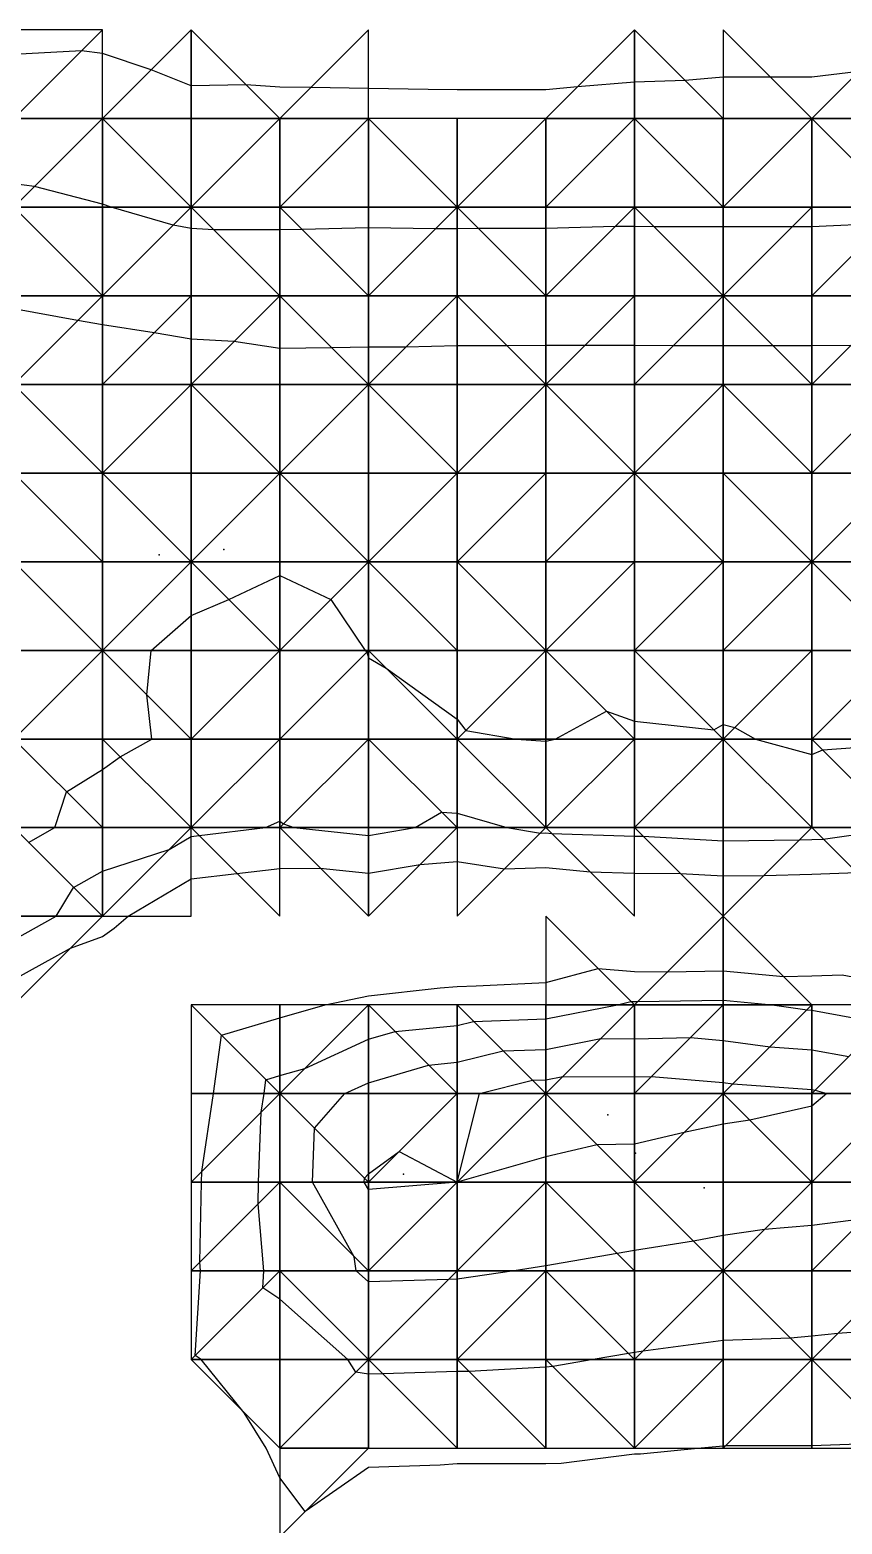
# Model space of a CAD drawing. Header units: metres. Extents: x 4732344 to 4732577, y 2266116 to 2266284.
# Drawn here: x 4732529.37 to 4732533.95, y 2266255.31 to 2266263.73 of the extents above; entities that cross this region are included whole.
import ezdxf

# ---------------------------------------------------------------- set-up
doc = ezdxf.new("R2010")
doc.units = ezdxf.units.M
doc.layers.add('TIN', color=5, linetype='Continuous')

msp = doc.modelspace()

# ---------------------------------------------------------------- linework, layer by layer
at = {"layer": 'corte', "color": 1}
for points in [[(4732534.2492, 2266255.7648, 1328.6868), (4732533.779, 2266255.7473, 1328.6711), (4732533.2913, 2266255.7473, 1328.6511), (4732533.279, 2266255.7469, 1328.6494), (4732533.154, 2266255.735, 1328.6326), (4732532.8131, 2266255.7009, 1328.5867), (4732532.779, 2266255.7005, 1328.582), (4732532.3657, 2266255.6483, 1328.5269), (4732532.279, 2266255.6465, 1328.5149), (4732532.1905, 2266255.6465, 1328.5105), (4732531.779, 2266255.6465, 1328.4964), (4732531.6824, 2266255.6384, 1328.494), (4732531.279, 2266255.6251, 1328.4816), (4732530.9219, 2266255.3779, 1328.4969), (4732530.779, 2266255.5683, 1328.4708), (4732530.7021, 2266255.735, 1328.4496), (4732530.579, 2266255.935, 1328.4231), (4732530.3356, 2266256.235, 1328.3814), (4732530.3019, 2266256.2579, 1328.3777), (4732530.3326, 2266256.735, 1328.3257), (4732530.3283, 2266256.7843, 1328.3201), (4732530.3371, 2266257.235, 1328.2703), (4732530.3394, 2266257.2954, 1328.2636), (4732530.4047, 2266257.735, 1328.217), (4732530.4499, 2266258.0641, 1328.182), (4732530.779, 2266258.1631, 1328.1898), (4732531.0348, 2266258.235, 1328.2221), (4732531.279, 2266258.2857, 1328.2537), (4732531.6833, 2266258.3307, 1328.3079), (4732531.779, 2266258.3388, 1328.3208), (4732531.8868, 2266258.3428, 1328.3356), (4732532.279, 2266258.3612, 1328.3893), (4732532.5742, 2266258.4398, 1328.4268), (4732532.779, 2266258.4231, 1328.456), (4732532.9665, 2266258.4225, 1328.4821), (4732533.279, 2266258.4277, 1328.5254), (4732533.6191, 2266258.3949, 1328.5742), (4732533.779, 2266258.3992, 1328.5846), (4732533.9489, 2266258.4049, 1328.5809), (4732534.279, 2266258.342, 1328.5769)], [(4732534.279, 2266256.4081, 1328.5668), (4732533.9248, 2266256.3808, 1328.5555), (4732533.779, 2266256.3662, 1328.5509), (4732533.6583, 2266256.3557, 1328.5471), (4732533.279, 2266256.3421, 1328.5219), (4732532.8269, 2266256.2829, 1328.4617), (4732532.779, 2266256.2752, 1328.4554), (4732532.7447, 2266256.2693, 1328.4509), (4732532.5457, 2266256.235, 1328.4248), (4732532.3182, 2266256.1958, 1328.395), (4732532.279, 2266256.191, 1328.3897), (4732531.8467, 2266256.1673, 1328.3408), (4732531.779, 2266256.1673, 1328.3385), (4732531.3598, 2266256.1542, 1328.3256), (4732531.279, 2266256.1517, 1328.3231), (4732531.2076, 2266256.1636, 1328.3193), (4732531.1631, 2266256.235, 1328.3098), (4732530.779, 2266256.5747, 1328.2589), (4732530.6836, 2266256.6396, 1328.2484), (4732530.6897, 2266256.735, 1328.238), (4732530.6573, 2266257.1133, 1328.1948), (4732530.6596, 2266257.235, 1328.1814), (4732530.675, 2266257.631, 1328.1378), (4732530.6904, 2266257.735, 1328.1268), (4732530.7011, 2266257.8129, 1328.1185), (4732530.779, 2266257.8363, 1328.1186), (4732530.9199, 2266257.8759, 1328.1227), (4732531.279, 2266258.0414, 1328.165), (4732531.4286, 2266258.0854, 1328.1838), (4732531.779, 2266258.1188, 1328.231), (4732531.872, 2266258.142, 1328.2429), (4732532.279, 2266258.156, 1328.2988), (4732532.6825, 2266258.235, 1328.3513), (4732532.7587, 2266258.2553, 1328.361), (4732532.779, 2266258.2536, 1328.3639), (4732532.7976, 2266258.2536, 1328.3665), (4732533.279, 2266258.2616, 1328.4331), (4732533.5549, 2266258.235, 1328.4727), (4732533.7518, 2266258.2078, 1328.4899), (4732533.779, 2266258.2059, 1328.4909), (4732534.1767, 2266258.1327, 1328.4941)], [(4732534.0719, 2266257.0279, 1328.4395), (4732533.779, 2266256.9912, 1328.4305), (4732533.5119, 2266256.9679, 1328.422), (4732533.279, 2266256.935, 1328.3944), (4732533.1107, 2266256.9033, 1328.3725), (4732532.779, 2266256.8499, 1328.3288), (4732532.681, 2266256.833, 1328.316), (4732532.279, 2266256.7637, 1328.2632), (4732532.1004, 2266256.735, 1328.2397), (4732531.779, 2266256.6881, 1328.1972), (4732531.7306, 2266256.6866, 1328.1905), (4732531.279, 2266256.6725, 1328.1652), (4732531.21, 2266256.735, 1328.1558), (4732531.199, 2266256.815, 1328.1466), (4732530.9632, 2266257.235, 1328.0918), (4732530.9739, 2266257.5401, 1328.0582), (4732531.146, 2266257.735, 1328.0607), (4732531.279, 2266257.7963, 1328.0764), (4732531.618, 2266257.896, 1328.1189), (4732531.779, 2266257.9113, 1328.1406), (4732532.0381, 2266257.9759, 1328.1737), (4732532.279, 2266257.9841, 1328.2068), (4732532.5888, 2266258.0448, 1328.2471), (4732532.779, 2266258.044, 1328.2736), (4732533.0948, 2266258.0508, 1328.3172), (4732533.279, 2266258.035, 1328.3435), (4732533.5426, 2266257.9986, 1328.3819), (4732533.779, 2266257.9816, 1328.3982), (4732533.9873, 2266257.9433, 1328.4067)], [(4732533.8637, 2266257.735, 1328.3092), (4732533.779, 2266257.6646, 1328.3086), (4732533.4284, 2266257.5856, 1328.2851), (4732533.279, 2266257.5617, 1328.2654), (4732533.0587, 2266257.5147, 1328.237), (4732532.779, 2266257.4493, 1328.2011), (4732532.5675, 2266257.4465, 1328.1718), (4732532.279, 2266257.3779, 1328.1348), (4732531.779, 2266257.235, 1328.0719), (4732531.904, 2266257.735, 1328.0661), (4732532.2042, 2266257.8098, 1328.1045), (4732532.279, 2266257.8123, 1328.1147), (4732532.3752, 2266257.8312, 1328.1272), (4732532.779, 2266257.8294, 1328.1835), (4732532.8755, 2266257.8315, 1328.1968), (4732533.279, 2266257.7969, 1328.2546), (4732533.3334, 2266257.7894, 1328.2625), (4732533.779, 2266257.7574, 1328.3055), (4732533.7979, 2266257.7539, 1328.3063), (4732533.8637, 2266257.735, 1328.3092)], [(4732531.2556, 2266257.235, 1328.0018), (4732531.2564, 2266257.2576, 1327.9993), (4732531.279, 2266257.2832, 1328.0001), (4732531.4529, 2266257.4089, 1328.0185), (4732531.779, 2266257.235, 1328.0719), (4732531.279, 2266257.1933, 1328.0072), (4732531.2556, 2266257.235, 1328.0018)]]:
    msp.add_polyline3d(points, dxfattribs=at)
at = {"layer": 'corte_centroid', "color": 2}
for p in [(4732532.6282, 2266257.6143, 1328.1725), (4732532.785, 2266257.3996, 1328.3042), (4732531.4766, 2266257.2804, 1328.0277), (4732533.1707, 2266257.2027, 1328.467)]:
    msp.add_point(p, dxfattribs=at)
at = {"layer": 'lleno', "color": 3}
for points in [[(4732534.0437, 2266263.4997, 1328.6822), (4732533.779, 2266263.4678, 1328.6728), (4732533.5462, 2266263.4678, 1328.6648), (4732533.279, 2266263.4678, 1328.6556), (4732533.0647, 2266263.4493, 1328.648), (4732532.779, 2266263.4399, 1328.6381), (4732532.4576, 2266263.4136, 1328.6268), (4732532.279, 2266263.3963, 1328.6204), (4732532.1177, 2266263.3963, 1328.6149), (4732531.779, 2266263.3963, 1328.6033), (4732531.6151, 2266263.3989, 1328.5977), (4732531.279, 2266263.4044, 1328.5862), (4732530.9536, 2266263.4096, 1328.575), (4732530.779, 2266263.4124, 1328.569), (4732530.5893, 2266263.4247, 1328.5626), (4732530.279, 2266263.4192, 1328.5518), (4732530.054, 2266263.51, 1328.5451), (4732529.779, 2266263.6017, 1328.5367), (4732529.6614, 2266263.6174, 1328.5328), (4732529.279, 2266263.5961, 1328.5193)], [(4732534.1867, 2266262.6427, 1328.7768), (4732533.779, 2266262.6247, 1328.7625), (4732533.6687, 2266262.6247, 1328.7587), (4732533.279, 2266262.6247, 1328.7454), (4732532.8893, 2266262.6247, 1328.732), (4732532.779, 2266262.6263, 1328.7282), (4732532.6703, 2266262.6263, 1328.7245), (4732532.279, 2266262.6153, 1328.7109), (4732531.8987, 2266262.6153, 1328.6979), (4732531.779, 2266262.6136, 1328.6938), (4732531.6576, 2266262.6136, 1328.6896), (4732531.279, 2266262.6191, 1328.6767), (4732530.9058, 2266262.6082, 1328.6637), (4732530.779, 2266262.6064, 1328.6593), (4732530.4076, 2266262.6064, 1328.6465), (4732530.279, 2266262.615, 1328.6421), (4732530.1779, 2266262.6339, 1328.6389), (4732529.829, 2266262.735, 1328.628), (4732529.779, 2266262.7522, 1328.6265), (4732529.3954, 2266262.8514, 1328.6144), (4732529.279, 2266262.8658, 1328.6105)], [(4732533.5621, 2266261.9519, 1328.8469), (4732533.279, 2266261.9519, 1328.8372), (4732532.9959, 2266261.9519, 1328.8275), (4732532.779, 2266261.9545, 1328.8201), (4732532.4985, 2266261.9545, 1328.8105), (4732532.279, 2266261.9545, 1328.8029), (4732532.0621, 2266261.9519, 1328.7954), (4732531.779, 2266261.9519, 1328.7857), (4732531.4889, 2266261.9449, 1328.7757), (4732531.279, 2266261.9449, 1328.7685), (4732531.0717, 2266261.9423, 1328.7613), (4732530.779, 2266261.9387, 1328.7513), (4732530.5209, 2266261.9769, 1328.7428), (4732530.279, 2266261.9907, 1328.7346), (4732530.0703, 2266262.0263, 1328.7278), (4732529.779, 2266262.0721, 1328.7183), (4732529.6396, 2266262.0956, 1328.7138), (4732529.279, 2266262.1611, 1328.7021)], [(4732533.9985, 2266261.9545, 1328.862), (4732533.779, 2266261.9519, 1328.8544), (4732533.5621, 2266261.9519, 1328.8469)], [(4732529.3628, 2266259.1512, 1328.6095), (4732529.5114, 2266259.235, 1328.6177), (4732529.5769, 2266259.4371, 1328.6273), (4732529.779, 2266259.5626, 1328.6389), (4732529.88, 2266259.634, 1328.645), (4732530.0568, 2266259.735, 1328.6548), (4732530.029, 2266259.985, 1328.663), (4732530.0549, 2266260.235, 1328.673), (4732530.279, 2266260.432, 1328.688), (4732530.4918, 2266260.5222, 1328.7038), (4732530.779, 2266260.6569, 1328.7488), (4732531.0662, 2266260.5222, 1328.7837), (4732531.2611, 2266260.235, 1328.8001), (4732531.2692, 2266260.2252, 1328.8009), (4732531.279, 2266260.1933, 1328.8011), (4732531.379, 2266260.135, 1328.8128), (4732531.779, 2266259.8461, 1328.8577), (4732531.8278, 2266259.7838, 1328.8622), (4732532.1123, 2266259.735, 1328.8999), (4732532.279, 2266259.7235, 1328.9227), (4732532.3316, 2266259.735, 1328.9304), (4732532.6216, 2266259.8924, 1328.9382), (4732532.779, 2266259.835, 1328.948), (4732533.2264, 2266259.7876, 1328.9669), (4732533.279, 2266259.8166, 1328.9665), (4732533.3435, 2266259.7995, 1328.97), (4732533.4608, 2266259.735, 1328.979), (4732533.779, 2266259.6475, 1328.9909), (4732533.8409, 2266259.6731, 1328.9874), (4732534.279, 2266259.7064, 1328.9737)], [(4732529.279, 2266258.6027, 1328.4865), (4732529.5188, 2266258.735, 1328.4997), (4732529.6166, 2266258.8974, 1328.509), (4732529.779, 2266258.989, 1328.518), (4732530.1555, 2266259.1115, 1328.5355), (4732530.279, 2266259.1848, 1328.5424), (4732530.3239, 2266259.1901, 1328.5442), (4732530.699, 2266259.235, 1328.5847), (4732530.779, 2266259.272, 1328.5972), (4732530.8005, 2266259.2565, 1328.5996), (4732530.859, 2266259.235, 1328.607), (4732531.279, 2266259.1903, 1328.6637), (4732531.5415, 2266259.235, 1328.7019), (4732531.691, 2266259.323, 1328.726), (4732531.779, 2266259.3176, 1328.738), (4732532.0584, 2266259.235, 1328.7738), (4732532.2486, 2266259.2046, 1328.7992), (4732532.279, 2266259.2056, 1328.8034), (4732532.3115, 2266259.2025, 1328.8078), (4732532.779, 2266259.1869, 1328.8723), (4732532.8273, 2266259.1867, 1328.879), (4732533.279, 2266259.1599, 1328.9167), (4732533.7107, 2266259.1667, 1328.9296), (4732533.779, 2266259.1686, 1328.9277), (4732533.8432, 2266259.1708, 1328.9259), (4732534.279, 2266259.2328, 1328.9101)], [(4732529.279, 2266258.3785, 1328.4065), (4732529.599, 2266258.555, 1328.3979), (4732529.779, 2266258.6204, 1328.4045), (4732529.8462, 2266258.6678, 1328.4085), (4732529.9242, 2266258.735, 1328.4137), (4732530.279, 2266258.9455, 1328.4337), (4732530.5375, 2266258.9765, 1328.4526), (4732530.779, 2266259.0053, 1328.4873), (4732531.0076, 2266259.0064, 1328.5191), (4732531.279, 2266258.9776, 1328.5558), (4732531.5713, 2266259.0273, 1328.5983), (4732531.779, 2266259.0449, 1328.6279), (4732532.0462, 2266259.0022, 1328.6635), (4732532.279, 2266259.0095, 1328.6961), (4732532.5279, 2266258.9861, 1328.7299), (4732532.779, 2266258.9777, 1328.7645), (4732533.0374, 2266258.9766, 1328.8004), (4732533.279, 2266258.9623, 1328.8318), (4732533.5099, 2266258.9659, 1328.8395), (4732533.779, 2266258.9733, 1328.8427), (4732534.0318, 2266258.9822, 1328.8356)]]:
    msp.add_polyline3d(points, dxfattribs=at)
at = {"layer": 'lleno_centroid', "color": 2}
for p in [(4732530.4631, 2266260.8037, 1328.7103), (4732530.0998, 2266260.7744, 1328.5943)]:
    msp.add_point(p, dxfattribs=at)
at = {"layer": 'TIN', "color": 5}
for points in [[(4732529.279, 2266263.235, 0.252), (4732529.779, 2266263.735, 0.184), (4732529.279, 2266263.735, 0.18)], [(4732529.779, 2266263.235, 0.244), (4732529.779, 2266263.735, 0.184), (4732529.279, 2266263.235, 0.252)], [(4732530.279, 2266263.735, 0.164), (4732529.779, 2266263.235, 0.244), (4732530.279, 2266263.235, 0.221)], [(4732530.279, 2266263.235, 0.221), (4732530.779, 2266263.235, 0.222), (4732530.279, 2266263.735, 0.164)], [(4732531.279, 2266263.735, 0.159), (4732530.779, 2266263.235, 0.222), (4732531.279, 2266263.235, 0.221)], [(4732532.279, 2266263.235, 0.22), (4732532.779, 2266263.235, 0.225), (4732532.779, 2266263.735, 0.164)], [(4732532.779, 2266263.735, 0.164), (4732532.779, 2266263.235, 0.225), (4732533.279, 2266263.235, 0.227)], [(4732533.279, 2266263.235, 0.227), (4732533.779, 2266263.235, 0.227), (4732533.279, 2266263.735, 0.169)], [(4732534.279, 2266263.235, 0.234), (4732534.279, 2266263.735, 0.176), (4732533.779, 2266263.235, 0.227)], [(4732529.779, 2266263.235, 0.244), (4732529.279, 2266263.235, 0.252), (4732529.279, 2266262.735, 0.317)], [(4732529.279, 2266262.735, 0.317), (4732529.779, 2266262.735, 0.302), (4732529.779, 2266263.235, 0.244)], [(4732529.779, 2266263.235, 0.244), (4732529.779, 2266262.735, 0.302), (4732530.279, 2266262.735, 0.282)], [(4732530.279, 2266263.235, 0.221), (4732529.779, 2266263.235, 0.244), (4732530.279, 2266262.735, 0.282)], [(4732530.279, 2266262.735, 0.282), (4732530.779, 2266263.235, 0.222), (4732530.279, 2266263.235, 0.221)], [(4732530.279, 2266262.735, 0.282), (4732530.779, 2266262.735, 0.282), (4732530.779, 2266263.235, 0.222)], [(4732531.279, 2266262.735, 0.284), (4732531.279, 2266263.235, 0.221), (4732530.779, 2266262.735, 0.282)], [(4732531.279, 2266263.235, 0.221), (4732530.779, 2266263.235, 0.222), (4732530.779, 2266262.735, 0.282)], [(4732531.779, 2266263.235, 0.22), (4732531.279, 2266263.235, 0.221), (4732531.779, 2266262.735, 0.283)], [(4732531.779, 2266262.735, 0.283), (4732531.279, 2266263.235, 0.221), (4732531.279, 2266262.735, 0.284)], [(4732531.779, 2266262.735, 0.283), (4732532.279, 2266262.735, 0.283), (4732532.279, 2266263.235, 0.22)], [(4732532.279, 2266263.235, 0.22), (4732531.779, 2266263.235, 0.22), (4732531.779, 2266262.735, 0.283)], [(4732532.279, 2266262.735, 0.283), (4732532.779, 2266262.735, 0.285), (4732532.779, 2266263.235, 0.225)], [(4732532.279, 2266263.235, 0.22), (4732532.279, 2266262.735, 0.283), (4732532.779, 2266263.235, 0.225)], [(4732532.779, 2266263.235, 0.225), (4732532.779, 2266262.735, 0.285), (4732533.279, 2266262.735, 0.285)], [(4732533.279, 2266262.735, 0.285), (4732533.279, 2266263.235, 0.227), (4732532.779, 2266263.235, 0.225)], [(4732533.279, 2266262.735, 0.285), (4732533.779, 2266262.735, 0.285), (4732533.779, 2266263.235, 0.227)], [(4732533.779, 2266263.235, 0.227), (4732533.279, 2266263.235, 0.227), (4732533.279, 2266262.735, 0.285)], [(4732534.279, 2266262.735, 0.288), (4732533.779, 2266263.235, 0.227), (4732533.779, 2266262.735, 0.285)], [(4732534.279, 2266263.235, 0.234), (4732533.779, 2266263.235, 0.227), (4732534.279, 2266262.735, 0.288)], [(4732529.779, 2266262.235, 0.371), (4732529.779, 2266262.735, 0.302), (4732529.279, 2266262.735, 0.317)], [(4732529.279, 2266262.735, 0.317), (4732529.279, 2266262.235, 0.387), (4732529.779, 2266262.235, 0.371)], [(4732529.779, 2266262.235, 0.371), (4732530.279, 2266262.235, 0.357), (4732530.279, 2266262.735, 0.282)], [(4732530.279, 2266262.735, 0.282), (4732529.779, 2266262.735, 0.302), (4732529.779, 2266262.235, 0.371)], [(4732530.279, 2266262.235, 0.357), (4732530.779, 2266262.235, 0.352), (4732530.279, 2266262.735, 0.282)], [(4732530.779, 2266262.235, 0.352), (4732530.779, 2266262.735, 0.282), (4732530.279, 2266262.735, 0.282)], [(4732530.779, 2266262.735, 0.282), (4732531.279, 2266262.235, 0.353), (4732531.279, 2266262.735, 0.284)], [(4732530.779, 2266262.735, 0.282), (4732530.779, 2266262.235, 0.352), (4732531.279, 2266262.235, 0.353)], [(4732531.279, 2266262.235, 0.353), (4732531.779, 2266262.235, 0.353), (4732531.779, 2266262.735, 0.283)], [(4732531.279, 2266262.735, 0.284), (4732531.279, 2266262.235, 0.353), (4732531.779, 2266262.735, 0.283)], [(4732532.279, 2266262.235, 0.354), (4732532.279, 2266262.735, 0.283), (4732531.779, 2266262.735, 0.283)], [(4732531.779, 2266262.735, 0.283), (4732531.779, 2266262.235, 0.353), (4732532.279, 2266262.235, 0.354)], [(4732532.279, 2266262.235, 0.354), (4732532.779, 2266262.235, 0.354), (4732532.779, 2266262.735, 0.285)], [(4732532.779, 2266262.735, 0.285), (4732532.279, 2266262.735, 0.283), (4732532.279, 2266262.235, 0.354)], [(4732532.779, 2266262.735, 0.285), (4732533.279, 2266262.235, 0.353), (4732533.279, 2266262.735, 0.285)], [(4732532.779, 2266262.235, 0.354), (4732533.279, 2266262.235, 0.353), (4732532.779, 2266262.735, 0.285)], [(4732533.779, 2266262.735, 0.285), (4732533.279, 2266262.235, 0.353), (4732533.779, 2266262.235, 0.353)], [(4732533.279, 2266262.735, 0.285), (4732533.279, 2266262.235, 0.353), (4732533.779, 2266262.735, 0.285)], [(4732534.279, 2266262.735, 0.288), (4732533.779, 2266262.735, 0.285), (4732533.779, 2266262.235, 0.353)], [(4732533.779, 2266262.235, 0.353), (4732534.279, 2266262.235, 0.354), (4732534.279, 2266262.735, 0.288)], [(4732529.279, 2266261.735, 0.475), (4732529.779, 2266261.735, 0.46), (4732529.779, 2266262.235, 0.371)], [(4732529.779, 2266262.235, 0.371), (4732529.279, 2266262.235, 0.387), (4732529.279, 2266261.735, 0.475)], [(4732530.279, 2266261.735, 0.445), (4732530.279, 2266262.235, 0.357), (4732529.779, 2266261.735, 0.46)], [(4732529.779, 2266261.735, 0.46), (4732530.279, 2266262.235, 0.357), (4732529.779, 2266262.235, 0.371)], [(4732530.779, 2266262.235, 0.352), (4732530.279, 2266261.735, 0.445), (4732530.779, 2266261.735, 0.433)], [(4732530.779, 2266262.235, 0.352), (4732530.279, 2266262.235, 0.357), (4732530.279, 2266261.735, 0.445)], [(4732530.779, 2266262.235, 0.352), (4732531.279, 2266261.735, 0.434), (4732531.279, 2266262.235, 0.353)], [(4732530.779, 2266261.735, 0.433), (4732531.279, 2266261.735, 0.434), (4732530.779, 2266262.235, 0.352)], [(4732531.779, 2266262.235, 0.353), (4732531.279, 2266261.735, 0.434), (4732531.779, 2266261.735, 0.436)], [(4732531.279, 2266262.235, 0.353), (4732531.279, 2266261.735, 0.434), (4732531.779, 2266262.235, 0.353)], [(4732532.279, 2266261.735, 0.436), (4732531.779, 2266262.235, 0.353), (4732531.779, 2266261.735, 0.436)], [(4732532.279, 2266262.235, 0.354), (4732531.779, 2266262.235, 0.353), (4732532.279, 2266261.735, 0.436)], [(4732532.279, 2266261.735, 0.436), (4732532.779, 2266262.235, 0.354), (4732532.279, 2266262.235, 0.354)], [(4732532.279, 2266261.735, 0.436), (4732532.779, 2266261.735, 0.436), (4732532.779, 2266262.235, 0.354)], [(4732532.779, 2266261.735, 0.436), (4732533.279, 2266262.235, 0.353), (4732532.779, 2266262.235, 0.354)], [(4732533.279, 2266261.735, 0.436), (4732533.279, 2266262.235, 0.353), (4732532.779, 2266261.735, 0.436)], [(4732533.779, 2266261.735, 0.436), (4732533.779, 2266262.235, 0.353), (4732533.279, 2266262.235, 0.353)], [(4732533.279, 2266261.735, 0.436), (4732533.779, 2266261.735, 0.436), (4732533.279, 2266262.235, 0.353)], [(4732534.279, 2266262.235, 0.354), (4732533.779, 2266262.235, 0.353), (4732533.779, 2266261.735, 0.436)], [(4732533.779, 2266261.735, 0.436), (4732534.279, 2266261.735, 0.436), (4732534.279, 2266262.235, 0.354)], [(4732529.279, 2266261.735, 0.475), (4732529.779, 2266261.235, 0.468), (4732529.779, 2266261.735, 0.46)], [(4732529.279, 2266261.735, 0.475), (4732529.279, 2266261.235, 0.482), (4732529.779, 2266261.235, 0.468)], [(4732530.279, 2266261.235, 0.453), (4732530.279, 2266261.735, 0.445), (4732529.779, 2266261.235, 0.468)], [(4732530.279, 2266261.735, 0.445), (4732529.779, 2266261.735, 0.46), (4732529.779, 2266261.235, 0.468)], [(4732530.779, 2266261.235, 0.438), (4732530.279, 2266261.735, 0.445), (4732530.279, 2266261.235, 0.453)], [(4732530.779, 2266261.735, 0.433), (4732530.279, 2266261.735, 0.445), (4732530.779, 2266261.235, 0.438)], [(4732530.779, 2266261.735, 0.433), (4732530.779, 2266261.235, 0.438), (4732531.279, 2266261.735, 0.434)], [(4732531.279, 2266261.735, 0.434), (4732530.779, 2266261.235, 0.438), (4732531.279, 2266261.235, 0.439)], [(4732531.279, 2266261.735, 0.434), (4732531.279, 2266261.235, 0.439), (4732531.779, 2266261.235, 0.45)], [(4732531.779, 2266261.235, 0.45), (4732531.779, 2266261.735, 0.436), (4732531.279, 2266261.735, 0.434)], [(4732531.779, 2266261.235, 0.45), (4732532.279, 2266261.235, 0.452), (4732532.279, 2266261.735, 0.436)], [(4732532.279, 2266261.735, 0.436), (4732531.779, 2266261.735, 0.436), (4732531.779, 2266261.235, 0.45)], [(4732532.279, 2266261.735, 0.436), (4732532.779, 2266261.235, 0.471), (4732532.779, 2266261.735, 0.436)], [(4732532.279, 2266261.235, 0.452), (4732532.779, 2266261.235, 0.471), (4732532.279, 2266261.735, 0.436)], [(4732532.779, 2266261.235, 0.471), (4732533.279, 2266261.235, 0.472), (4732533.279, 2266261.735, 0.436)], [(4732533.279, 2266261.735, 0.436), (4732532.779, 2266261.735, 0.436), (4732532.779, 2266261.235, 0.471)], [(4732533.779, 2266261.235, 0.476), (4732533.779, 2266261.735, 0.436), (4732533.279, 2266261.735, 0.436)], [(4732533.279, 2266261.735, 0.436), (4732533.279, 2266261.235, 0.472), (4732533.779, 2266261.235, 0.476)], [(4732534.279, 2266261.235, 0.449), (4732534.279, 2266261.735, 0.436), (4732533.779, 2266261.235, 0.476)], [(4732533.779, 2266261.235, 0.476), (4732534.279, 2266261.735, 0.436), (4732533.779, 2266261.735, 0.436)], [(4732529.279, 2266260.735, 0.449), (4732529.779, 2266260.735, 0.434), (4732529.279, 2266261.235, 0.482)], [(4732529.779, 2266260.735, 0.434), (4732529.779, 2266261.235, 0.468), (4732529.279, 2266261.235, 0.482)], [(4732529.779, 2266261.235, 0.468), (4732529.779, 2266260.735, 0.434), (4732530.279, 2266260.735, 0.42)], [(4732530.279, 2266260.735, 0.42), (4732530.279, 2266261.235, 0.453), (4732529.779, 2266261.235, 0.468)], [(4732530.779, 2266261.235, 0.438), (4732530.279, 2266260.735, 0.42), (4732530.779, 2266260.735, 0.405)], [(4732530.779, 2266261.235, 0.438), (4732530.279, 2266261.235, 0.453), (4732530.279, 2266260.735, 0.42)], [(4732530.779, 2266260.735, 0.405), (4732531.279, 2266260.735, 0.42), (4732530.779, 2266261.235, 0.438)], [(4732530.779, 2266261.235, 0.438), (4732531.279, 2266260.735, 0.42), (4732531.279, 2266261.235, 0.439)], [(4732531.779, 2266260.735, 0.433), (4732531.779, 2266261.235, 0.45), (4732531.279, 2266260.735, 0.42)], [(4732531.779, 2266261.235, 0.45), (4732531.279, 2266261.235, 0.439), (4732531.279, 2266260.735, 0.42)], [(4732531.779, 2266260.735, 0.433), (4732532.279, 2266260.735, 0.433), (4732532.279, 2266261.235, 0.452)], [(4732532.279, 2266261.235, 0.452), (4732531.779, 2266261.235, 0.45), (4732531.779, 2266260.735, 0.433)], [(4732532.779, 2266261.235, 0.471), (4732532.279, 2266261.235, 0.452), (4732532.279, 2266260.735, 0.433)], [(4732532.779, 2266261.235, 0.471), (4732532.279, 2266260.735, 0.433), (4732532.779, 2266260.735, 0.483)], [(4732532.779, 2266261.235, 0.471), (4732533.279, 2266260.735, 0.48), (4732533.279, 2266261.235, 0.472)], [(4732532.779, 2266260.735, 0.483), (4732533.279, 2266260.735, 0.48), (4732532.779, 2266261.235, 0.471)], [(4732533.779, 2266260.735, 0.465), (4732533.779, 2266261.235, 0.476), (4732533.279, 2266261.235, 0.472)], [(4732533.279, 2266261.235, 0.472), (4732533.279, 2266260.735, 0.48), (4732533.779, 2266260.735, 0.465)], [(4732534.279, 2266261.235, 0.449), (4732533.779, 2266261.235, 0.476), (4732533.779, 2266260.735, 0.465)], [(4732534.279, 2266260.735, 0.434), (4732534.279, 2266261.235, 0.449), (4732533.779, 2266260.735, 0.465)], [(4732529.779, 2266260.235, 0.416), (4732529.779, 2266260.735, 0.434), (4732529.279, 2266260.735, 0.449)], [(4732529.279, 2266260.735, 0.449), (4732529.279, 2266260.235, 0.451), (4732529.779, 2266260.235, 0.416)], [(4732530.279, 2266260.235, 0.387), (4732530.279, 2266260.735, 0.42), (4732529.779, 2266260.235, 0.416)], [(4732530.279, 2266260.735, 0.42), (4732529.779, 2266260.735, 0.434), (4732529.779, 2266260.235, 0.416)], [(4732530.779, 2266260.735, 0.405), (4732530.279, 2266260.735, 0.42), (4732530.779, 2266260.235, 0.373)], [(4732530.779, 2266260.235, 0.373), (4732530.279, 2266260.735, 0.42), (4732530.279, 2266260.235, 0.387)], [(4732530.779, 2266260.735, 0.405), (4732530.779, 2266260.235, 0.373), (4732531.279, 2266260.735, 0.42)], [(4732531.279, 2266260.735, 0.42), (4732530.779, 2266260.235, 0.373), (4732531.279, 2266260.235, 0.401)], [(4732531.779, 2266260.235, 0.414), (4732531.279, 2266260.735, 0.42), (4732531.279, 2266260.235, 0.401)], [(4732531.779, 2266260.735, 0.433), (4732531.279, 2266260.735, 0.42), (4732531.779, 2266260.235, 0.414)], [(4732532.279, 2266260.235, 0.437), (4732532.279, 2266260.735, 0.433), (4732531.779, 2266260.735, 0.433)], [(4732531.779, 2266260.735, 0.433), (4732531.779, 2266260.235, 0.414), (4732532.279, 2266260.235, 0.437)], [(4732532.779, 2266260.735, 0.483), (4732532.279, 2266260.735, 0.433), (4732532.279, 2266260.235, 0.437)], [(4732532.279, 2266260.235, 0.437), (4732532.779, 2266260.235, 0.468), (4732532.779, 2266260.735, 0.483)], [(4732533.279, 2266260.235, 0.441), (4732533.279, 2266260.735, 0.48), (4732532.779, 2266260.235, 0.468)], [(4732532.779, 2266260.235, 0.468), (4732533.279, 2266260.735, 0.48), (4732532.779, 2266260.735, 0.483)], [(4732533.279, 2266260.235, 0.441), (4732533.779, 2266260.235, 0.454), (4732533.779, 2266260.735, 0.465)], [(4732533.779, 2266260.735, 0.465), (4732533.279, 2266260.735, 0.48), (4732533.279, 2266260.235, 0.441)], [(4732534.279, 2266260.735, 0.434), (4732533.779, 2266260.735, 0.465), (4732534.279, 2266260.235, 0.42)], [(4732534.279, 2266260.235, 0.42), (4732533.779, 2266260.735, 0.465), (4732533.779, 2266260.235, 0.454)], [(4732529.779, 2266260.235, 0.416), (4732529.279, 2266260.235, 0.451), (4732529.279, 2266259.735, 0.456)], [(4732529.279, 2266259.735, 0.456), (4732529.779, 2266259.735, 0.42), (4732529.779, 2266260.235, 0.416)], [(4732530.279, 2266260.235, 0.387), (4732529.779, 2266260.235, 0.416), (4732530.279, 2266259.735, 0.384)], [(4732530.279, 2266259.735, 0.384), (4732529.779, 2266260.235, 0.416), (4732529.779, 2266259.735, 0.42)], [(4732530.279, 2266259.735, 0.384), (4732530.779, 2266260.235, 0.373), (4732530.279, 2266260.235, 0.387)], [(4732530.279, 2266259.735, 0.384), (4732530.779, 2266259.735, 0.35), (4732530.779, 2266260.235, 0.373)], [(4732531.279, 2266260.235, 0.401), (4732530.779, 2266260.235, 0.373), (4732530.779, 2266259.735, 0.35)], [(4732531.279, 2266259.735, 0.389), (4732531.279, 2266260.235, 0.401), (4732530.779, 2266259.735, 0.35)], [(4732531.779, 2266259.735, 0.396), (4732531.779, 2266260.235, 0.414), (4732531.279, 2266260.235, 0.401)], [(4732531.779, 2266259.735, 0.396), (4732531.279, 2266260.235, 0.401), (4732531.279, 2266259.735, 0.389)], [(4732531.779, 2266260.235, 0.414), (4732531.779, 2266259.735, 0.396), (4732532.279, 2266260.235, 0.437)], [(4732532.279, 2266260.235, 0.437), (4732531.779, 2266259.735, 0.396), (4732532.279, 2266259.735, 0.402)], [(4732532.779, 2266259.735, 0.383), (4732532.779, 2266260.235, 0.468), (4732532.279, 2266260.235, 0.437)], [(4732532.279, 2266259.735, 0.402), (4732532.779, 2266259.735, 0.383), (4732532.279, 2266260.235, 0.437)], [(4732532.779, 2266260.235, 0.468), (4732533.279, 2266259.735, 0.392), (4732533.279, 2266260.235, 0.441)], [(4732532.779, 2266259.735, 0.383), (4732533.279, 2266259.735, 0.392), (4732532.779, 2266260.235, 0.468)], [(4732533.279, 2266259.735, 0.392), (4732533.779, 2266260.235, 0.454), (4732533.279, 2266260.235, 0.441)], [(4732533.779, 2266259.735, 0.414), (4732533.779, 2266260.235, 0.454), (4732533.279, 2266259.735, 0.392)], [(4732534.279, 2266260.235, 0.42), (4732533.779, 2266260.235, 0.454), (4732533.779, 2266259.735, 0.414)], [(4732533.779, 2266259.735, 0.414), (4732534.279, 2266259.735, 0.406), (4732534.279, 2266260.235, 0.42)], [(4732529.779, 2266259.235, 0.362), (4732529.779, 2266259.735, 0.42), (4732529.279, 2266259.735, 0.456)], [(4732529.279, 2266259.735, 0.456), (4732529.279, 2266259.235, 0.433), (4732529.779, 2266259.235, 0.362)], [(4732530.279, 2266259.235, 0.321), (4732530.279, 2266259.735, 0.384), (4732529.779, 2266259.735, 0.42)], [(4732529.779, 2266259.735, 0.42), (4732529.779, 2266259.235, 0.362), (4732530.279, 2266259.235, 0.321)], [(4732530.779, 2266259.735, 0.35), (4732530.279, 2266259.735, 0.384), (4732530.279, 2266259.235, 0.321)], [(4732530.279, 2266259.235, 0.321), (4732530.779, 2266259.235, 0.296), (4732530.779, 2266259.735, 0.35)], [(4732531.279, 2266259.735, 0.389), (4732530.779, 2266259.735, 0.35), (4732530.779, 2266259.235, 0.296)], [(4732530.779, 2266259.235, 0.296), (4732531.279, 2266259.235, 0.321), (4732531.279, 2266259.735, 0.389)], [(4732531.779, 2266259.235, 0.281), (4732531.779, 2266259.735, 0.396), (4732531.279, 2266259.735, 0.389)], [(4732531.279, 2266259.735, 0.389), (4732531.279, 2266259.235, 0.321), (4732531.779, 2266259.235, 0.281)], [(4732532.279, 2266259.735, 0.402), (4732531.779, 2266259.735, 0.396), (4732532.279, 2266259.235, 0.315)], [(4732531.779, 2266259.735, 0.396), (4732531.779, 2266259.235, 0.281), (4732532.279, 2266259.235, 0.315)], [(4732532.279, 2266259.235, 0.315), (4732532.779, 2266259.235, 0.323), (4732532.779, 2266259.735, 0.383)], [(4732532.279, 2266259.235, 0.315), (4732532.779, 2266259.735, 0.383), (4732532.279, 2266259.735, 0.402)], [(4732533.279, 2266259.235, 0.338), (4732533.279, 2266259.735, 0.392), (4732532.779, 2266259.235, 0.323)], [(4732532.779, 2266259.235, 0.323), (4732533.279, 2266259.735, 0.392), (4732532.779, 2266259.735, 0.383)], [(4732533.279, 2266259.735, 0.392), (4732533.279, 2266259.235, 0.338), (4732533.779, 2266259.235, 0.334)], [(4732533.279, 2266259.735, 0.392), (4732533.779, 2266259.235, 0.334), (4732533.779, 2266259.735, 0.414)], [(4732534.279, 2266259.235, 0.301), (4732534.279, 2266259.735, 0.406), (4732533.779, 2266259.735, 0.414)], [(4732533.779, 2266259.735, 0.414), (4732533.779, 2266259.235, 0.334), (4732534.279, 2266259.235, 0.301)], [(4732529.779, 2266258.735, 0.236), (4732529.279, 2266259.235, 0.433), (4732529.279, 2266258.735, 0.359)], [(4732529.779, 2266258.735, 0.236), (4732529.779, 2266259.235, 0.362), (4732529.279, 2266259.235, 0.433)], [(4732529.779, 2266259.235, 0.362), (4732529.779, 2266258.735, 0.236), (4732530.279, 2266259.235, 0.321)], [(4732530.279, 2266259.235, 0.321), (4732529.779, 2266258.735, 0.236), (4732530.279, 2266258.735, 0.112)], [(4732530.779, 2266258.735, 0.087), (4732530.779, 2266259.235, 0.296), (4732530.279, 2266259.235, 0.321)], [(4732530.779, 2266259.235, 0.296), (4732531.279, 2266258.735, 0.086), (4732531.279, 2266259.235, 0.321)], [(4732531.279, 2266259.235, 0.321), (4732531.279, 2266258.735, 0.086), (4732531.779, 2266259.235, 0.281)], [(4732532.279, 2266259.235, 0.315), (4732531.779, 2266259.235, 0.281), (4732531.779, 2266258.735, 0.068)], [(4732532.779, 2266258.735, 0.084), (4732532.779, 2266259.235, 0.323), (4732532.279, 2266259.235, 0.315)], [(4732532.779, 2266259.235, 0.323), (4732533.279, 2266258.735, 0.085), (4732533.279, 2266259.235, 0.338)], [(4732533.779, 2266259.235, 0.334), (4732533.279, 2266259.235, 0.338), (4732533.279, 2266258.735, 0.085)], [(4732534.279, 2266258.735, 0.069), (4732534.279, 2266259.235, 0.301), (4732533.779, 2266259.235, 0.334)], [(4732529.279, 2266258.735, 0.359), (4732529.279, 2266258.235, 0.136), (4732529.779, 2266258.735, 0.236)], [(4732532.279, 2266258.235, -0.154), (4732532.779, 2266258.235, -0.211), (4732532.279, 2266258.735, 0.06)], [(4732533.279, 2266258.235, -0.216), (4732533.279, 2266258.735, 0.085), (4732532.779, 2266258.235, -0.211)], [(4732533.279, 2266258.735, 0.085), (4732533.279, 2266258.235, -0.216), (4732533.779, 2266258.235, -0.187)], [(4732530.779, 2266257.735, -0.231), (4732530.779, 2266258.235, -0.078), (4732530.279, 2266258.235, -0.032)], [(4732530.279, 2266258.235, -0.032), (4732530.279, 2266257.735, -0.056), (4732530.779, 2266257.735, -0.231)], [(4732531.279, 2266257.735, -0.325), (4732531.279, 2266258.235, -0.121), (4732530.779, 2266257.735, -0.231)], [(4732531.279, 2266258.235, -0.121), (4732530.779, 2266258.235, -0.078), (4732530.779, 2266257.735, -0.231)], [(4732531.779, 2266257.735, -0.385), (4732531.779, 2266258.235, -0.144), (4732531.279, 2266258.235, -0.121)], [(4732531.779, 2266257.735, -0.385), (4732531.279, 2266258.235, -0.121), (4732531.279, 2266257.735, -0.325)], [(4732532.279, 2266258.235, -0.154), (4732531.779, 2266258.235, -0.144), (4732532.279, 2266257.735, -0.445)], [(4732531.779, 2266258.235, -0.144), (4732531.779, 2266257.735, -0.385), (4732532.279, 2266257.735, -0.445)], [(4732532.279, 2266257.735, -0.445), (4732532.779, 2266258.235, -0.211), (4732532.279, 2266258.235, -0.154)], [(4732532.279, 2266257.735, -0.445), (4732532.779, 2266257.735, -0.444), (4732532.779, 2266258.235, -0.211)], [(4732532.779, 2266257.735, -0.444), (4732533.279, 2266257.735, -0.426), (4732533.279, 2266258.235, -0.216)], [(4732533.279, 2266258.235, -0.216), (4732532.779, 2266258.235, -0.211), (4732532.779, 2266257.735, -0.444)], [(4732533.279, 2266257.735, -0.426), (4732533.779, 2266257.735, -0.41), (4732533.779, 2266258.235, -0.187)], [(4732533.779, 2266258.235, -0.187), (4732533.279, 2266258.235, -0.216), (4732533.279, 2266257.735, -0.426)], [(4732534.279, 2266257.735, -0.351), (4732534.279, 2266258.235, -0.146), (4732533.779, 2266257.735, -0.41)], [(4732533.779, 2266257.735, -0.41), (4732534.279, 2266258.235, -0.146), (4732533.779, 2266258.235, -0.187)], [(4732530.279, 2266257.235, -0.082), (4732530.779, 2266257.235, -0.237), (4732530.779, 2266257.735, -0.231)], [(4732530.779, 2266257.735, -0.231), (4732530.279, 2266257.735, -0.056), (4732530.279, 2266257.235, -0.082)], [(4732530.779, 2266257.735, -0.231), (4732531.279, 2266257.235, -0.408), (4732531.279, 2266257.735, -0.325)], [(4732530.779, 2266257.735, -0.231), (4732530.779, 2266257.235, -0.237), (4732531.279, 2266257.235, -0.408)], [(4732531.779, 2266257.735, -0.385), (4732531.279, 2266257.235, -0.408), (4732531.779, 2266257.235, -0.4)], [(4732531.279, 2266257.735, -0.325), (4732531.279, 2266257.235, -0.408), (4732531.779, 2266257.735, -0.385)], [(4732532.279, 2266257.735, -0.445), (4732531.779, 2266257.735, -0.385), (4732531.779, 2266257.235, -0.4)], [(4732531.779, 2266257.235, -0.4), (4732532.279, 2266257.235, -0.382), (4732532.279, 2266257.735, -0.445)], [(4732532.279, 2266257.735, -0.445), (4732532.779, 2266257.235, -0.367), (4732532.779, 2266257.735, -0.444)], [(4732532.279, 2266257.735, -0.445), (4732532.279, 2266257.235, -0.382), (4732532.779, 2266257.235, -0.367)], [(4732533.279, 2266257.235, -0.351), (4732533.279, 2266257.735, -0.426), (4732532.779, 2266257.235, -0.367)], [(4732533.279, 2266257.735, -0.426), (4732532.779, 2266257.735, -0.444), (4732532.779, 2266257.235, -0.367)], [(4732533.279, 2266257.735, -0.426), (4732533.779, 2266257.235, -0.339), (4732533.779, 2266257.735, -0.41)], [(4732533.279, 2266257.235, -0.351), (4732533.779, 2266257.235, -0.339), (4732533.279, 2266257.735, -0.426)], [(4732534.279, 2266257.735, -0.351), (4732533.779, 2266257.735, -0.41), (4732533.779, 2266257.235, -0.339)], [(4732534.279, 2266257.235, -0.329), (4732534.279, 2266257.735, -0.351), (4732533.779, 2266257.235, -0.339)], [(4732530.779, 2266257.235, -0.237), (4732530.279, 2266256.735, -0.085), (4732530.779, 2266256.735, -0.225)], [(4732530.279, 2266257.235, -0.082), (4732530.279, 2266256.735, -0.085), (4732530.779, 2266257.235, -0.237)], [(4732531.279, 2266256.735, -0.312), (4732530.779, 2266257.235, -0.237), (4732530.779, 2266256.735, -0.225)], [(4732531.279, 2266257.235, -0.408), (4732530.779, 2266257.235, -0.237), (4732531.279, 2266256.735, -0.312)], [(4732531.279, 2266256.735, -0.312), (4732531.779, 2266256.735, -0.309), (4732531.779, 2266257.235, -0.4)], [(4732531.779, 2266257.235, -0.4), (4732531.279, 2266257.235, -0.408), (4732531.279, 2266256.735, -0.312)], [(4732531.779, 2266257.235, -0.4), (4732531.779, 2266256.735, -0.309), (4732532.279, 2266257.235, -0.382)], [(4732531.779, 2266256.735, -0.309), (4732532.279, 2266256.735, -0.295), (4732532.279, 2266257.235, -0.382)], [(4732532.279, 2266257.235, -0.382), (4732532.279, 2266256.735, -0.295), (4732532.779, 2266256.735, -0.28)], [(4732532.779, 2266256.735, -0.28), (4732532.779, 2266257.235, -0.367), (4732532.279, 2266257.235, -0.382)], [(4732532.779, 2266257.235, -0.367), (4732533.279, 2266256.735, -0.266), (4732533.279, 2266257.235, -0.351)], [(4732532.779, 2266256.735, -0.28), (4732533.279, 2266256.735, -0.266), (4732532.779, 2266257.235, -0.367)], [(4732533.279, 2266256.735, -0.266), (4732533.779, 2266257.235, -0.339), (4732533.279, 2266257.235, -0.351)], [(4732533.279, 2266256.735, -0.266), (4732533.779, 2266256.735, -0.259), (4732533.779, 2266257.235, -0.339)], [(4732534.279, 2266257.235, -0.329), (4732533.779, 2266257.235, -0.339), (4732533.779, 2266256.735, -0.259)], [(4732533.779, 2266256.735, -0.259), (4732534.279, 2266256.735, -0.251), (4732534.279, 2266257.235, -0.329)], [(4732530.279, 2266256.235, -0.094), (4732530.779, 2266256.235, -0.147), (4732530.779, 2266256.735, -0.225)], [(4732530.779, 2266256.735, -0.225), (4732530.279, 2266256.735, -0.085), (4732530.279, 2266256.235, -0.094)], [(4732530.779, 2266256.735, -0.225), (4732530.779, 2266256.235, -0.147), (4732531.279, 2266256.235, -0.216)], [(4732531.279, 2266256.235, -0.216), (4732531.279, 2266256.735, -0.312), (4732530.779, 2266256.735, -0.225)], [(4732531.279, 2266256.235, -0.216), (4732531.779, 2266256.235, -0.213), (4732531.779, 2266256.735, -0.309)], [(4732531.779, 2266256.735, -0.309), (4732531.279, 2266256.735, -0.312), (4732531.279, 2266256.235, -0.216)], [(4732531.779, 2266256.735, -0.309), (4732531.779, 2266256.235, -0.213), (4732532.279, 2266256.735, -0.295)], [(4732532.279, 2266256.735, -0.295), (4732531.779, 2266256.235, -0.213), (4732532.279, 2266256.235, -0.208)], [(4732532.279, 2266256.235, -0.208), (4732532.779, 2266256.235, -0.193), (4732532.279, 2266256.735, -0.295)], [(4732532.779, 2266256.235, -0.193), (4732532.779, 2266256.735, -0.28), (4732532.279, 2266256.735, -0.295)], [(4732533.279, 2266256.735, -0.266), (4732532.779, 2266256.235, -0.193), (4732533.279, 2266256.235, -0.182)], [(4732533.279, 2266256.735, -0.266), (4732532.779, 2266256.735, -0.28), (4732532.779, 2266256.235, -0.193)], [(4732533.779, 2266256.235, -0.179), (4732533.279, 2266256.735, -0.266), (4732533.279, 2266256.235, -0.182)], [(4732533.779, 2266256.735, -0.259), (4732533.279, 2266256.735, -0.266), (4732533.779, 2266256.235, -0.179)], [(4732534.279, 2266256.735, -0.251), (4732533.779, 2266256.735, -0.259), (4732533.779, 2266256.235, -0.179)], [(4732533.779, 2266256.235, -0.179), (4732534.279, 2266256.235, -0.173), (4732534.279, 2266256.735, -0.251)], [(4732530.779, 2266255.735, -0.104), (4732530.779, 2266256.235, -0.147), (4732530.279, 2266256.235, -0.094)], [(4732531.279, 2266256.235, -0.216), (4732530.779, 2266255.735, -0.104), (4732531.279, 2266255.735, -0.12)], [(4732531.279, 2266256.235, -0.216), (4732530.779, 2266256.235, -0.147), (4732530.779, 2266255.735, -0.104)], [(4732531.279, 2266255.735, -0.12), (4732531.779, 2266255.735, -0.117), (4732531.279, 2266256.235, -0.216)], [(4732531.779, 2266255.735, -0.117), (4732531.779, 2266256.235, -0.213), (4732531.279, 2266256.235, -0.216)], [(4732531.779, 2266255.735, -0.117), (4732532.279, 2266255.735, -0.117), (4732531.779, 2266256.235, -0.213)], [(4732531.779, 2266256.235, -0.213), (4732532.279, 2266255.735, -0.117), (4732532.279, 2266256.235, -0.208)], [(4732532.779, 2266255.735, -0.106), (4732532.779, 2266256.235, -0.193), (4732532.279, 2266256.235, -0.208)], [(4732532.279, 2266256.235, -0.208), (4732532.279, 2266255.735, -0.117), (4732532.779, 2266255.735, -0.106)], [(4732533.279, 2266256.235, -0.182), (4732532.779, 2266256.235, -0.193), (4732532.779, 2266255.735, -0.106)], [(4732532.779, 2266255.735, -0.106), (4732533.279, 2266255.735, -0.098), (4732533.279, 2266256.235, -0.182)], [(4732533.279, 2266256.235, -0.182), (4732533.279, 2266255.735, -0.098), (4732533.779, 2266256.235, -0.179)], [(4732533.279, 2266255.735, -0.098), (4732533.779, 2266255.735, -0.098), (4732533.779, 2266256.235, -0.179)], [(4732533.779, 2266256.235, -0.179), (4732533.779, 2266255.735, -0.098), (4732534.279, 2266255.735, -0.095)], [(4732534.279, 2266255.735, -0.095), (4732534.279, 2266256.235, -0.173), (4732533.779, 2266256.235, -0.179)], [(4732531.279, 2266255.735, -0.12), (4732530.779, 2266255.735, -0.104), (4732530.779, 2266255.235, -0.092)]]:
    msp.add_3dface(points, dxfattribs=at)

doc.saveas('drawing.dxf')
